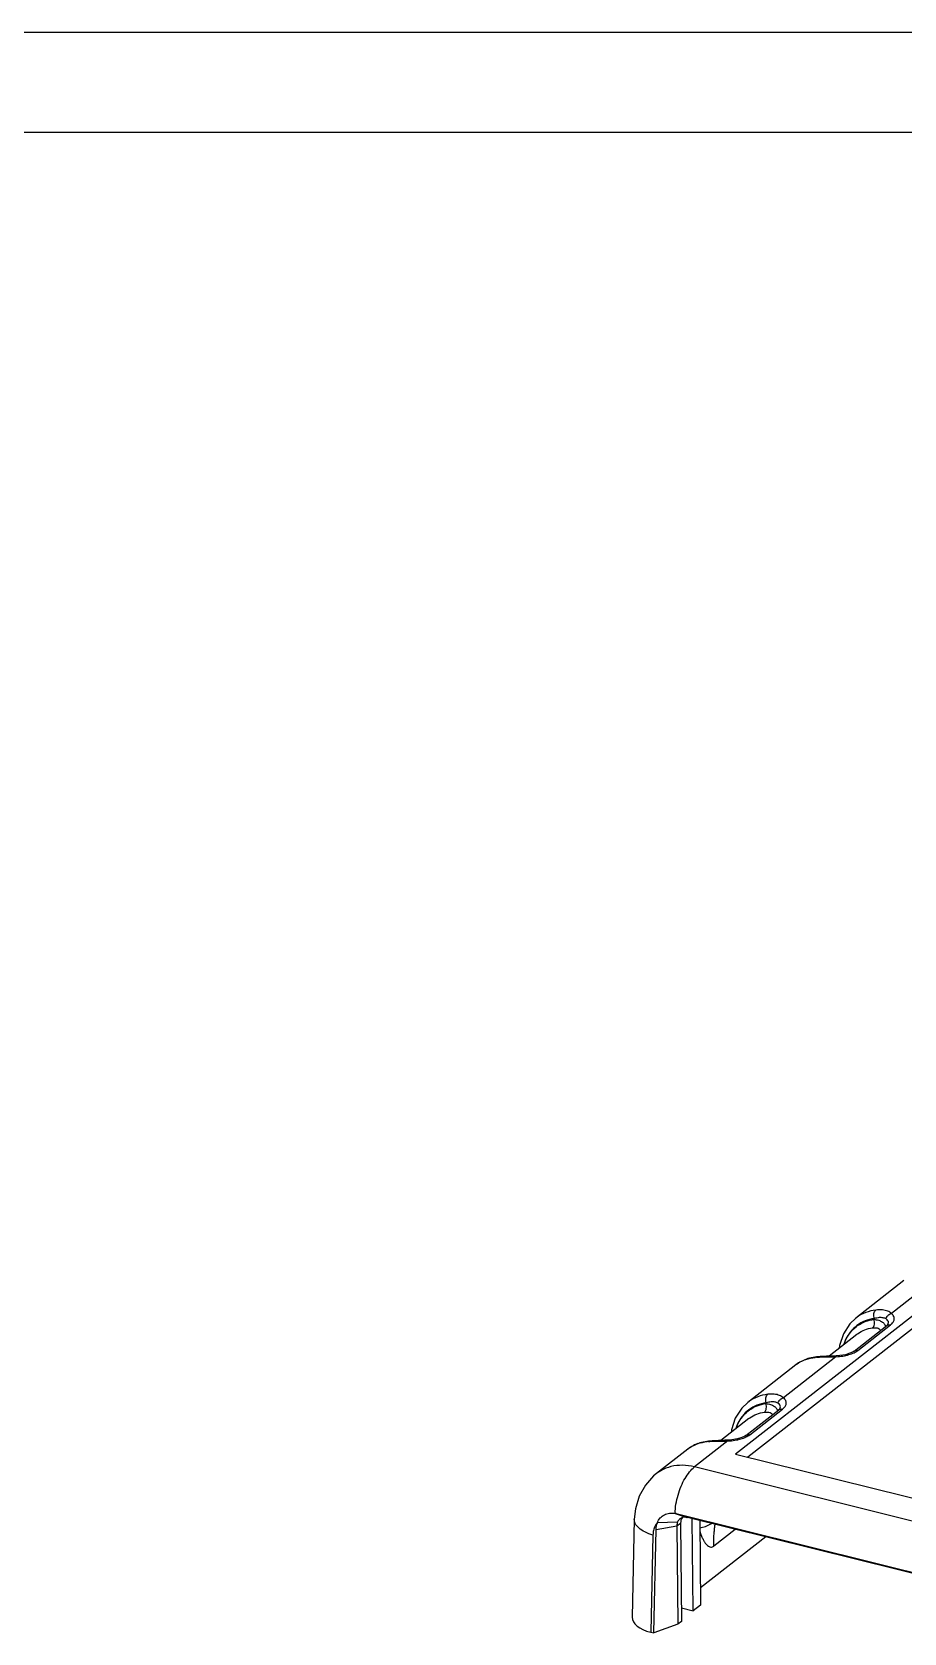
# Model space of a CAD drawing. Header units: inches. Extents: x 3700 to 4563, y 1353 to 2328.
# Drawn here: x 3944.1 to 3986.2, y 1478.7 to 1556 of the extents above; entities that cross this region are included whole.
import ezdxf

# ---------------------------------------------------------------- set-up
doc = ezdxf.new("R2010")
doc.units = ezdxf.units.IN
doc.header["$LTSCALE"] = 0.5
doc.layers.add('06___PRT_ALL_SURFS', color=7, linetype='Continuous')

msp = doc.modelspace()

# ---------------------------------------------------------------- linework, layer by layer
for p, q in [((3760.797, 1555.962), (4047.601, 1555.962)), ((3768.219, 1551.133), (4042.772, 1551.133))]:
    msp.add_line(p, q)
at = {"color": 7, "linetype": 'Continuous'}
for p, q in [((4013.132, 1514.622), (3978.088, 1487.299)), ((4013.17, 1514.04), (3978.683, 1487.151)), ((3988.165, 1496.067), (3985.629, 1494.089)), ((3986.231, 1495.673), (3983.908, 1493.861)), ((3984.002, 1492.301), (3985.585, 1493.534)), ((3985.402, 1493.503), (3985.402, 1493.504)), ((3982.947, 1491.998), (3980.41, 1490.02)), ((3982.009, 1491.995), (3981.938, 1491.966)), ((3982.009, 1491.995), (3982.009, 1491.995)), ((3983.819, 1492.269), (3983.82, 1492.27)), ((3981.013, 1491.604), (3978.689, 1489.793)), ((3978.784, 1488.232), (3980.366, 1489.466)), ((3980.184, 1489.435), (3980.184, 1489.435)), ((3978.601, 1488.201), (3978.601, 1488.201)), ((3975.795, 1487.536), (3974.281, 1486.356)), ((3977.729, 1487.929), (3976.119, 1486.674)), ((3976.79, 1487.927), (3976.72, 1487.898)), ((3976.79, 1487.927), (3976.79, 1487.927)), ((3991.007, 1482.97), (3976.119, 1486.674)), ((3978.088, 1487.299), (3991.205, 1484.036)), ((3975.175, 1484.434), (3975.746, 1484.241)), ((3975.223, 1484.423), (3990.016, 1480.743)), ((3975.223, 1484.423), (3975.78, 1484.234)), ((3973.207, 1484.149), (3973.104, 1479.424)), ((3974.148, 1478.658), (3974.258, 1483.658)), ((3974.258, 1483.658), (3975.265, 1483.825)), ((3974.322, 1483.989), (3975.301, 1484.022)), ((3975.265, 1483.825), (3975.444, 1483.965)), ((3975.265, 1483.825), (3975.31, 1479.084)), ((3975.444, 1483.965), (3975.484, 1479.22)), ((3990.305, 1480.62), (3975.78, 1484.234)), ((3976.056, 1479.722), (3976.008, 1484.177)), ((3976.371, 1484.087), (3976.404, 1479.993)), ((3978.084, 1483.66), (3977.051, 1482.855)), ((3974.109, 1483.383), (3974.006, 1478.693)), ((3979.553, 1483.295), (3976.397, 1480.834)), ((3975.479, 1479.865), (3976.056, 1479.722)), ((3976.404, 1479.993), (3976.056, 1479.722)), ((3975.31, 1479.084), (3974.148, 1478.658)), ((3975.484, 1479.22), (3975.31, 1479.084)), ((3974.006, 1478.693), (3974.148, 1478.658))]:
    msp.add_line(p, q, dxfattribs=at)
msp.add_lwpolyline([(3974.282, 1486.356), (3974.14, 1486.238), (3973.74, 1485.791), (3973.442, 1485.257), (3973.26, 1484.656), (3973.207, 1484.149)], dxfattribs=at)
for centre, radius, start, end in [((3982.313, 1488.506), 3.481, 94.99489, 96.18728), ((3982.018, 1490.316), 1.634, 125.52619, 127.97554), ((3982.052, 1490.265), 1.695, 114.86208, 125.46214), ((3982.088, 1490.191), 1.778, 109.39259, 114.9003), ((3976.8, 1486.248), 1.634, 125.52619, 127.97554), ((3976.834, 1486.197), 1.695, 114.86208, 125.46214), ((3976.87, 1486.122), 1.778, 109.39259, 114.9003), ((3977.095, 1484.437), 3.481, 94.99489, 96.18728), ((3974.997, 1483.517), 0.934, 76.03026, 79.02041), ((3975.642, 1483.682), 0.568, 76.02639, 79.5397), ((3975.632, 1483.892), 0.354, 127.90682, 137.18666)]:
    msp.add_arc(centre, radius, start, end, dxfattribs=at)
for centre, major_axis, ratio, start_param, end_param in [((3975.993, 1483.798), (-0.399, 0.513), 0.735268, 0.251674, 0.766868), ((3975.056, 1479.507), (1.952, 0.117), 0.462882, 3.103357, 4.117006)]:
    msp.add_ellipse(centre, major_axis=major_axis, ratio=ratio, start_param=start_param, end_param=end_param, dxfattribs=at)
for points, start_tangent, end_tangent in [([(3984.868, 1494.251), (3984.384, 1494.131), (3983.957, 1493.898), (3983.909, 1493.862)], (-0.992566, -0.121705), (-0.788791, -0.614662)), ([(3984.799, 1493.837), (3984.776, 1493.957), (3984.78, 1494.077), (3984.813, 1494.18), (3984.868, 1494.251)], (-0.307446, 0.951566), (0.782152, 0.623088)), ([(3985.629, 1494.089), (3985.443, 1494.195), (3985.186, 1494.255), (3984.868, 1494.251)], (-0.771689, 0.636), (-0.992563, -0.121736)), ([(3985.363, 1493.823), (3985.419, 1493.94), (3985.513, 1494.034), (3985.628, 1494.089)], (0.263123, 0.964762), (0.965851, 0.259097)), ([(3985.402, 1493.504), (3985.412, 1493.511), (3985.492, 1493.54), (3985.585, 1493.534)], (0.787768, 0.615972), (0.970423, -0.241411)), ([(3985.585, 1493.534), (3985.707, 1493.662), (3985.76, 1493.8), (3985.736, 1493.945), (3985.629, 1494.089)], (0.788699, 0.61478), (-0.732055, 0.681245)), ([(3982.01, 1491.973), (3982.279, 1491.989), (3982.62, 1491.994), (3982.947, 1491.998)], (0.996184, 0.087281), (0.99974, 0.02282)), ([(3982.949, 1492.034), (3982.947, 1491.998)], (-0.75244, 0.658661), (-0.010421, -0.999946)), ([(3982.947, 1491.998), (3983.281, 1492.032), (3983.575, 1492.097), (3983.818, 1492.189)], (0.999016, 0.044352), (0.902019, 0.431697)), ([(3983.818, 1492.189), (3984.002, 1492.301)], (0.902019, 0.431697), (0.788542, 0.61498)), ([(3983.82, 1492.27), (3983.83, 1492.277), (3983.91, 1492.307), (3984.002, 1492.301)], (0.786723, 0.617306), (0.970424, -0.241408)), ([(3981.498, 1491.868), (3981.938, 1491.966)], (0.943228, 0.332146), (0.994154, 0.10797)), ([(3979.65, 1490.182), (3979.166, 1490.062), (3978.739, 1489.83), (3978.69, 1489.793)], (-0.992566, -0.121705), (-0.788791, -0.614662)), ([(3979.581, 1489.768), (3979.557, 1489.888), (3979.562, 1490.008), (3979.595, 1490.111), (3979.65, 1490.182)], (-0.307446, 0.951566), (0.782152, 0.623088)), ([(3980.41, 1490.02), (3980.225, 1490.127), (3979.968, 1490.187), (3979.65, 1490.182)], (-0.771689, 0.636), (-0.992563, -0.121736)), ([(3980.145, 1489.754), (3980.201, 1489.871), (3980.295, 1489.965), (3980.41, 1490.02)], (0.263123, 0.964762), (0.965851, 0.259097)), ([(3980.366, 1489.466), (3980.488, 1489.593), (3980.541, 1489.732), (3980.518, 1489.877), (3980.41, 1490.02)], (0.788699, 0.61478), (-0.732055, 0.681245)), ([(3980.184, 1489.435), (3980.194, 1489.442), (3980.274, 1489.472), (3980.366, 1489.466)], (0.787768, 0.615972), (0.970423, -0.241411)), ([(3977.729, 1487.929), (3978.063, 1487.963), (3978.357, 1488.029), (3978.6, 1488.121)], (0.999016, 0.044352), (0.902019, 0.431697)), ([(3978.6, 1488.121), (3978.784, 1488.232)], (0.902019, 0.431697), (0.788542, 0.61498)), ([(3978.601, 1488.201), (3978.612, 1488.209), (3978.691, 1488.238), (3978.784, 1488.232)], (0.786723, 0.617306), (0.970424, -0.241408)), ([(3976.28, 1487.799), (3976.72, 1487.898)], (0.943228, 0.332146), (0.994154, 0.10797)), ([(3976.792, 1487.905), (3977.06, 1487.92), (3977.402, 1487.926), (3977.729, 1487.929)], (0.996184, 0.087281), (0.99974, 0.02282)), ([(3977.731, 1487.966), (3977.729, 1487.929)], (-0.75244, 0.658661), (-0.010421, -0.999946)), ([(3976.119, 1486.674), (3975.532, 1486.753), (3974.979, 1486.692), (3974.486, 1486.494), (3974.282, 1486.356)], (-0.970447, 0.241316), (-0.788981, -0.614417)), ([(3975.175, 1484.434), (3975.22, 1484.873), (3975.32, 1485.317), (3975.469, 1485.741), (3975.659, 1486.122), (3975.879, 1486.438), (3976.119, 1486.674)], (0.039233, 0.99923), (0.788621, 0.61488)), ([(3974.322, 1483.989), (3974.456, 1484.211), (3974.66, 1484.37), (3974.91, 1484.445), (3975.175, 1484.434)], (0.367376, 0.930073), (0.981747, -0.190194)), ([(3975.602, 1484.247), (3975.474, 1484.209), (3975.414, 1484.171)], (-0.993168, -0.116694), (-0.788834, -0.614606)), ([(3975.746, 1484.241), (3975.602, 1484.247)], (-0.983475, 0.181042), (-0.993168, -0.116694)), ([(3974.109, 1483.383), (3973.72, 1483.537), (3973.428, 1483.73), (3973.254, 1483.948), (3973.208, 1484.149)], (-0.95664, 0.291272), (0.013626, 0.999907)), ([(3974.322, 1483.989), (3974.209, 1483.816), (3974.137, 1483.611), (3974.109, 1483.383)], (-0.648754, -0.760998), (-0.022119, -0.999755)), ([(3974.258, 1483.658), (3974.275, 1483.825), (3974.322, 1483.989)], (0.021927, 0.99976), (0.367376, 0.930073)), ([(3975.301, 1484.022), (3975.274, 1483.93), (3975.265, 1483.825)], (-0.390487, -0.920609), (0.009638, -0.999954)), ([(3975.372, 1484.133), (3975.301, 1484.022)], (-0.679336, -0.733827), (-0.390487, -0.920609)), ([(3976.374, 1483.733), (3976.639, 1483.805), (3976.91, 1483.924), (3976.942, 1483.942)], (0.978468, 0.206399), (0.865737, 0.500499)), ([(3976.374, 1483.566), (3976.392, 1483.51), (3976.458, 1483.328), (3976.528, 1483.176), (3976.6, 1483.051), (3976.673, 1482.953), (3976.748, 1482.879), (3976.824, 1482.831), (3976.901, 1482.809), (3976.977, 1482.816), (3977.051, 1482.855)], (0.295307, -0.955402), (0.788621, 0.61488)), ([(3977.051, 1482.855), (3977.046, 1482.931), (3977.044, 1483.017), (3977.044, 1483.116), (3977.047, 1483.229), (3977.054, 1483.358), (3977.065, 1483.505), (3977.081, 1483.672), (3977.104, 1483.862), (3977.109, 1483.903)], (-0.080704, 0.996738), (0.1305, 0.991448))]:
    msp.add_spline(points, degree=3, dxfattribs=dict(at, start_tangent=start_tangent, end_tangent=end_tangent))
at = {"layer": '06___PRT_ALL_SURFS', "color": 7, "linetype": 'Continuous'}
for p, q in [((3984.799, 1493.837), (3984.779, 1493.803)), ((3985.455, 1493.557), (3985.455, 1493.557)), ((3983.959, 1493.077), (3982.611, 1492.026)), ((3983.82, 1492.27), (3985.402, 1493.503)), ((3982.949, 1492.035), (3982.792, 1492.03)), ((3983.132, 1492.049), (3982.949, 1492.035)), ((3979.581, 1489.768), (3979.561, 1489.735)), ((3978.741, 1489.008), (3977.392, 1487.957)), ((3978.601, 1488.201), (3980.184, 1489.435)), ((3980.237, 1489.488), (3980.237, 1489.488)), ((3977.731, 1487.967), (3977.574, 1487.961)), ((3977.914, 1487.981), (3977.731, 1487.967))]:
    msp.add_line(p, q, dxfattribs=at)
for points in [[(3983.909, 1493.862), (3983.613, 1493.579), (3983.303, 1493.1), (3983.113, 1492.531), (3983.096, 1492.404)], [(3985.455, 1493.557), (3985.451, 1493.551), (3985.415, 1493.514), (3985.402, 1493.504)], [(3982.009, 1491.995), (3981.594, 1491.909), (3981.14, 1491.695), (3981.013, 1491.604)], [(3982.792, 1492.03), (3982.491, 1492.023), (3982.187, 1492.011), (3982.009, 1491.995)], [(3983.819, 1492.269), (3983.771, 1492.236), (3983.619, 1492.162), (3983.403, 1492.096), (3983.132, 1492.049)], [(3978.69, 1489.793), (3978.395, 1489.511), (3978.084, 1489.031), (3977.895, 1488.463), (3977.878, 1488.336)], [(3980.237, 1489.488), (3980.233, 1489.483), (3980.196, 1489.445), (3980.184, 1489.435)], [(3978.601, 1488.201), (3978.552, 1488.167), (3978.4, 1488.093), (3978.185, 1488.027), (3977.914, 1487.981)], [(3976.79, 1487.927), (3976.375, 1487.84), (3975.922, 1487.626), (3975.795, 1487.536)], [(3977.574, 1487.961), (3977.272, 1487.954), (3976.969, 1487.942), (3976.79, 1487.927)]]:
    msp.add_lwpolyline(points, dxfattribs=at)
for points, start_tangent, end_tangent in [([(3984.799, 1493.837), (3984.35, 1493.723), (3983.957, 1493.503), (3983.635, 1493.186), (3983.396, 1492.784), (3983.326, 1492.597)], (-0.992477, -0.122428), (-0.305325, -0.952248)), ([(3983.333, 1492.591), (3983.343, 1492.62), (3983.488, 1492.935), (3983.702, 1493.235), (3983.992, 1493.497), (3984.359, 1493.695), (3984.779, 1493.803)], (0.336482, 0.94169), (0.991114, 0.133018)), ([(3984.713, 1493.389), (3984.768, 1493.46), (3984.8, 1493.563), (3984.804, 1493.683), (3984.779, 1493.803)], (0.782113, 0.623137), (-0.314357, 0.949305)), ([(3984.779, 1493.803), (3985.009, 1493.757), (3985.193, 1493.667), (3985.304, 1493.552)], (0.995279, -0.097059), (0.504416, -0.863461)), ([(3985.363, 1493.823), (3985.229, 1493.875), (3985.038, 1493.884), (3984.799, 1493.837)], (-0.842162, 0.539224), (-0.9574, -0.288767)), ([(3985.304, 1493.552), (3985.338, 1493.45)], (0.504416, -0.863461), (0.1138, -0.993504)), ([(3985.455, 1493.557), (3985.482, 1493.642), (3985.455, 1493.737), (3985.363, 1493.823)], (0.506126, 0.86246), (-0.841968, 0.539527)), ([(3983.958, 1493.077), (3984.011, 1493.116), (3984.337, 1493.292), (3984.713, 1493.389)], (0.788173, 0.615454), (0.990981, 0.134)), ([(3984.713, 1493.389), (3984.868, 1493.395), (3984.99, 1493.368), (3985.062, 1493.316), (3985.084, 1493.254)], (0.990969, 0.134092), (0.03632, -0.99934)), ([(3979.581, 1489.768), (3979.132, 1489.654), (3978.739, 1489.435), (3978.417, 1489.117), (3978.178, 1488.716), (3978.108, 1488.528)], (-0.992477, -0.122428), (-0.305325, -0.952248)), ([(3978.115, 1488.522), (3978.125, 1488.551), (3978.27, 1488.866), (3978.484, 1489.167), (3978.774, 1489.429), (3979.14, 1489.627), (3979.561, 1489.735)], (0.336482, 0.94169), (0.991114, 0.133018)), ([(3979.494, 1489.321), (3979.55, 1489.392), (3979.582, 1489.495), (3979.586, 1489.615), (3979.561, 1489.735)], (0.782113, 0.623137), (-0.314357, 0.949305)), ([(3979.561, 1489.735), (3979.791, 1489.688), (3979.975, 1489.599), (3980.085, 1489.483)], (0.995279, -0.097059), (0.504416, -0.863461)), ([(3980.145, 1489.754), (3980.01, 1489.806), (3979.819, 1489.815), (3979.581, 1489.768)], (-0.842162, 0.539224), (-0.9574, -0.288767)), ([(3980.237, 1489.488), (3980.264, 1489.573), (3980.237, 1489.669), (3980.145, 1489.754)], (0.506126, 0.86246), (-0.841968, 0.539527)), ([(3978.74, 1489.008), (3978.792, 1489.047), (3979.119, 1489.224), (3979.494, 1489.321)], (0.788173, 0.615454), (0.990981, 0.134)), ([(3979.494, 1489.321), (3979.649, 1489.327), (3979.772, 1489.3), (3979.844, 1489.247), (3979.865, 1489.186)], (0.990969, 0.134092), (0.03632, -0.99934)), ([(3980.085, 1489.483), (3980.12, 1489.382)], (0.504416, -0.863461), (0.1138, -0.993504))]:
    msp.add_spline(points, degree=3, dxfattribs=dict(at, start_tangent=start_tangent, end_tangent=end_tangent))

doc.saveas('drawing.dxf')
